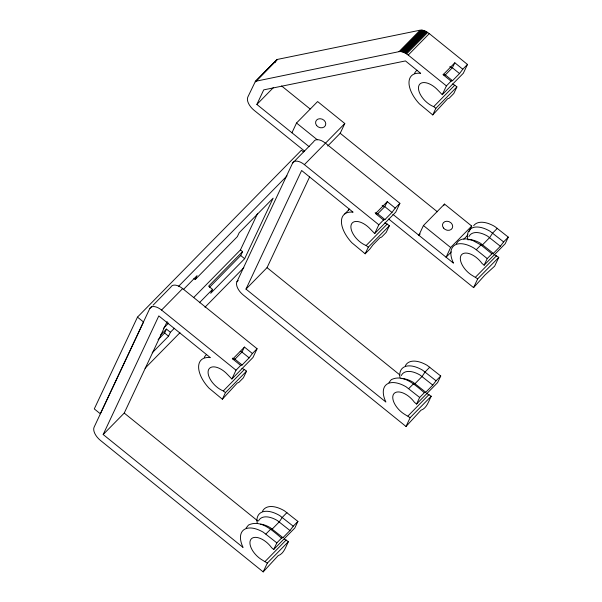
<?xml version="1.0" encoding="UTF-8"?>
<svg xmlns="http://www.w3.org/2000/svg" width="602" height="602" viewBox="0 0 602 602"><rect width="100%" height="100%" fill="white"/><g stroke="black" fill="none" stroke-linecap="round" stroke-linejoin="round"><path stroke-width="0.9" d="M151.727 306.576L149.748 308.585L94.1 427.202A11.792 6.216 44.5 0 0 100.414 440.386L263.187 571.9L278.154 555.646C283.986 553.757 285.845 546.511 288.388 541.657L284.174 538.963M263.187 571.9L267.318 563.111L262.404 560.101A15.742 8.293 44.5 0 1 250.951 539.294A15.742 8.293 44.5 0 1 271.63 547.73L273.737 549.476L276.845 542.876L263.315 532.236A27.519 14.501 44.5 0 0 243.065 547.451L103.168 434.524L158.815 315.915L210.309 357.626A27.519 14.501 44.5 0 0 209.022 388.155L222.356 399.216L237.323 382.962L238.746 382.526L243.426 377.763L246.534 371.163L244.397 369.477A15.742 8.293 44.5 0 1 241.929 368.319M103.168 434.524L124.238 413.07L167.168 321.566M236.917 281.781L292.564 163.172L313.642 141.718A11.792 6.216 44.5 0 1 325.464 143.178L399.901 203.318L395.77 212.107L374.692 233.561L370.433 229.166A15.742 8.293 44.5 0 0 351.101 225.103A15.742 8.293 44.5 0 0 366.144 245.518L368.281 247.204L365.173 253.796L351.846 242.734A27.519 14.501 44.5 0 1 353.126 212.205L301.632 170.494L245.985 289.11L385.882 402.031A27.519 14.501 44.5 0 1 406.132 386.823L419.662 397.463L416.554 404.055L414.447 402.309A15.742 8.293 44.5 0 0 393.776 393.874A15.742 8.293 44.5 0 0 405.221 414.68L410.135 417.69L406.004 426.479L243.231 294.965A11.792 6.216 44.5 0 1 236.917 281.781L238.234 280.442M245.985 289.11L267.055 267.649L309.586 176.996M137.482 317.119L94.288 408.908L100.331 413.792L143.524 322.002L137.482 317.119L301.369 150.244L303.385 151.87M274.963 62.706L276.348 60.177L277.477 59.402L420.076 30.205L422.83 30.281L426.035 31.47L429.301 33.614L467.476 64.452L463.337 73.241L442.267 94.695L438.008 90.292A15.742 8.293 44.5 0 0 418.676 86.236A15.742 8.293 44.5 0 0 433.711 106.644L435.848 108.33L432.748 114.929L419.413 103.868A27.519 14.501 44.5 0 1 420.693 73.331L405.47 60.93L263.721 89.864L256.866 104.439L309.112 146.655M158.1 339.663L164.624 333.011L166.461 329.106L170.389 332.281L168.552 336.187L152.231 352.802M193.897 278.493L195.206 279.546L197.042 275.641L183.332 289.6M257.648 213.349L240.439 249.92L242.553 251.628L208.608 286.198L212.536 289.366L210.7 293.279L244.645 258.709L273.135 198.163L239.19 232.733L237.346 236.639L195.206 279.546M291.94 132.779L296.53 123.011L317.608 101.557L344.803 123.53L340.205 133.29L327.691 146.03M209.383 287.44L240.717 255.534L242.553 251.628M222.356 399.216L225.457 392.617L246.534 371.163M225.457 392.617L223.327 390.931A15.742 8.293 44.5 0 1 208.284 370.523A15.742 8.293 44.5 0 1 227.616 374.587L231.875 378.982L236.014 370.192L240.695 365.429L242.117 364.993L249.138 357.844L252.404 353.509L257.084 348.739L182.639 288.599A11.792 6.216 44.5 0 0 170.817 287.131L153.043 305.237M257.084 348.739L252.945 357.528L231.875 378.982M374.692 233.561L378.831 224.779L383.512 220.008L384.934 219.579L391.962 212.423L395.221 208.089L399.901 203.318M442.267 94.695L446.406 85.905L451.086 81.135L452.508 80.706L459.529 73.557L462.787 69.222L467.476 64.452M384.746 222.906A15.742 8.293 44.5 0 0 387.214 224.064L389.351 225.75L386.243 232.342L381.563 237.113L380.14 237.542L373.12 244.69L369.861 249.032L365.173 253.796M452.32 84.032A15.742 8.293 44.5 0 0 454.788 85.191L456.918 86.876L453.818 93.476L449.137 98.239L447.715 98.668L432.748 114.929M469.026 231.755L471.712 226.059L444.517 204.086L423.439 225.539L418.849 235.307L420.166 233.967M443.749 205.711L444.517 204.086M262.495 511.324A27.519 14.501 44.5 0 1 284.385 510.782L297.915 521.422L294.807 528.022L273.737 549.476M471.712 226.059L450.635 247.512L446.044 257.28L451.312 251.914M467.882 234.193L467.114 235.818L463.818 239.175M388.711 219.053L473.571 287.613L477.71 278.824L498.78 257.37L493.866 254.353M477.71 278.824L472.796 275.814A15.742 8.293 44.5 0 1 461.343 255.007A15.742 8.293 44.5 0 1 482.021 263.443L484.128 265.189L487.229 258.589L491.909 253.826L493.339 253.389L500.36 246.241L503.618 241.906L508.299 237.135L494.776 226.495A27.519 14.501 44.5 0 0 473.669 225.705M426.299 393.226L431.213 396.236C428.669 401.09 426.81 408.337 420.971 410.225L406.004 426.479M405.312 365.903A27.519 14.501 44.5 0 1 427.202 365.369L440.732 376.002L437.624 382.601L416.554 404.055M498.78 257.37L494.648 266.159L485.031 274.933L473.571 287.613M508.299 237.135L505.198 243.735L484.128 265.189M244.45 347.076L241.959 352.05L234.938 359.198L232.733 359.003L244.45 347.076L252.404 353.509M454.834 62.796L452.35 67.763L445.329 74.911L443.125 74.716L454.834 62.796L462.787 69.222M387.267 201.655L384.776 206.629L377.755 213.778L375.55 213.582L387.267 201.655L395.221 208.089M276.544 59.989L255.271 81.631L247.798 97.118A11.792 6.216 44.5 0 0 254.104 110.301L304.582 151.079M276.845 542.876L281.525 538.113L282.948 537.676L289.968 530.528L293.227 526.193L297.915 521.422M419.662 397.463L424.342 392.692L425.764 392.263L432.785 385.107L436.044 380.773L440.732 376.002M246.105 528.022L248.506 525.049C260.741 519.014 272.879 530.964 281.525 538.113M388.922 382.601L391.323 379.629C403.596 373.639 415.734 385.573 424.342 392.692M286.958 512.573L282.3 517.359L279.268 521.881L272.239 529.03L270.607 529.286L265.888 534.034M429.783 367.16L425.117 371.938L422.085 376.461L415.064 383.609L413.423 383.873L408.705 388.614M392.88 214.327L453.457 263.164A27.519 14.501 44.5 0 1 473.699 247.949L476.28 249.74L480.945 244.961L482.623 244.728L489.644 237.579L492.669 233.057L497.35 228.286M255.271 81.631L276.98 59.658M255.316 81.872L277.477 59.402M256.866 104.439L273.323 87.681M255.677 81.27L398.998 51.659L420.076 30.205M398.998 51.659L400.3 51.554L421.37 30.1M400.3 51.554L401.015 51.606L422.085 30.153M401.015 51.606L401.76 51.734L422.83 30.281M401.76 51.734L402.535 51.93L423.605 30.476M402.535 51.93L403.325 52.193L424.395 30.74M403.325 52.193L404.138 52.524L425.208 31.071M404.138 52.524L404.965 52.923L426.035 31.47M404.965 52.923L405.786 53.375L426.863 31.921M405.786 53.375L406.613 53.887L427.683 32.433M178.41 286.477L287.011 175.904M406.613 53.887L408.231 55.075L429.301 33.614M149.748 308.585A11.792 6.216 44.5 0 1 161.569 310.053L182.639 288.599M292.564 163.172A11.792 6.216 44.5 0 1 304.386 164.632L344.803 123.53M163.345 328.421L168.62 323.048M193.656 297.554L240.439 249.92M160.591 335.088L166.461 329.106M170.389 332.281L174.347 328.256M199.367 302.776L212.536 289.366M145.082 368.221L179.968 332.703M204.981 307.231L243.818 267.694M433.711 106.644L454.788 85.191M435.848 108.33L456.918 86.876M344.765 213.913L349.453 209.142A27.519 14.501 44.5 0 0 348.332 210.166M223.327 390.931L244.397 369.477M366.144 245.518L387.214 224.064M368.281 247.204L389.351 225.75M475.565 277.093L496.642 255.639M265.181 561.38L286.251 539.926M407.998 415.967L429.068 394.506M267.318 563.111L288.388 541.657M410.135 417.69L431.213 396.236M443.576 74.234L445.329 74.911L452.508 80.706M375.129 212.762L377.755 213.778L384.934 219.579M232.312 358.182L234.938 359.198L242.117 364.993M449.724 66.747L452.35 67.763L459.529 73.557M382.15 205.613L384.776 206.629L391.962 212.423M240.213 351.372L241.959 352.05L249.138 357.844M472.63 240.416L480.945 244.961L491.909 253.826M375.55 213.582L383.512 220.008M232.733 359.003L240.695 365.429M443.125 74.716L451.086 81.135M408.231 55.075L446.406 85.905M503.618 241.906L490.081 231.258A27.519 14.501 44.5 0 0 470.568 228.858L468.19 231.815L467.25 235.924L467.536 238.43M500.36 246.241L487.628 236.18A23.553 12.409 44.5 0 0 468.898 236.646M493.339 253.389L480.607 243.328A23.553 12.409 44.5 0 0 467.784 239.784M281.593 85.943L310.113 108.977M340.092 133.2L437.345 211.776M476.28 249.74L487.229 258.589M296.53 123.011L317.284 139.777M423.439 225.539L450.635 247.512M304.386 164.632L378.831 224.779M436.044 380.773L422.506 370.125A27.526 14.486 44.6 0 0 399.713 374.798M432.785 385.107L420.068 375.061A23.553 12.409 44.5 0 0 401.338 375.528M425.764 392.263L413.047 382.21A23.553 12.409 44.5 0 0 401.007 378.59M267.055 267.649L399.773 374.873M240.717 255.534L244.645 258.709M161.569 310.053L236.014 370.192M164.624 333.011L168.552 336.187M293.227 526.193L279.689 515.545A27.526 14.486 44.6 0 0 256.888 520.218M289.968 530.528L277.251 520.482A23.553 12.409 44.5 0 0 258.521 520.948M282.948 537.676L270.23 527.63A23.553 12.409 44.5 0 0 260.689 524.101M124.238 413.07L257.686 520.88M399.69 374.79L399.991 377.469M256.873 520.203L257.174 522.882M472.615 240.379A27.594 14.598 44.8 0 0 458.852 240.77A27.481 14.478 44.5 0 0 456.489 243.742M414.635 73.233A27.519 14.508 44.5 0 1 417.02 70.268M204.251 357.52A27.519 14.501 44.5 0 1 206.629 354.555M316.599 125.502A5.252 4.395 25.2 0 0 325.381 125.6A5.252 4.395 25.2 0 0 320.023 118.707A5.252 4.395 25.2 0 0 316.599 125.502M443.508 228.03A5.252 4.395 25.2 0 0 452.29 228.128A5.252 4.395 25.2 0 0 446.932 221.235A5.252 4.395 25.2 0 0 443.508 228.03"/></g></svg>
